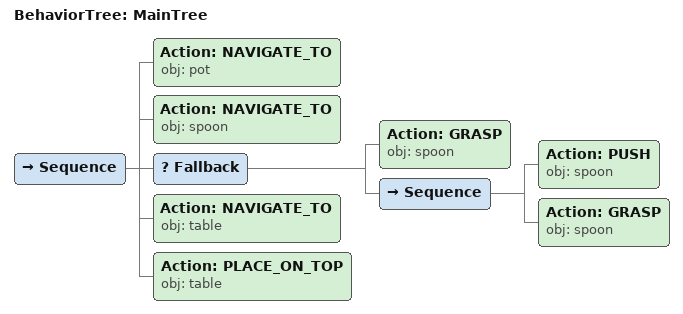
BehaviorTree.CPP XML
<root main_tree_to_execute="MainTree">
  <BehaviorTree ID="MainTree">
    <Sequence>
      <!-- Navigate to pot -->
      <Action ID="NAVIGATE_TO" obj="pot" />
      <!-- Navigate to spoon -->
      <Action ID="NAVIGATE_TO" obj="spoon" />
      <!-- Fallback: if GRASP spoon fails, try PUSH, FLIP to reposition -->
      <Fallback>
        <!-- Grasp spoon -->
        <Action ID="GRASP" obj="spoon" />
        <Sequence>
          <!-- Push spoon forward toward front edge of table -->
          <Action ID="PUSH" obj="spoon" />
          <!-- Grasp spoon -->
          <Action ID="GRASP" obj="spoon" />
        </Sequence>
      </Fallback>
      <!-- Navigate to table -->
      <Action ID="NAVIGATE_TO" obj="table" />
      <!-- Place on table -->
      <Action ID="PLACE_ON_TOP" obj="table" />
    </Sequence>
  </BehaviorTree>
</root>
